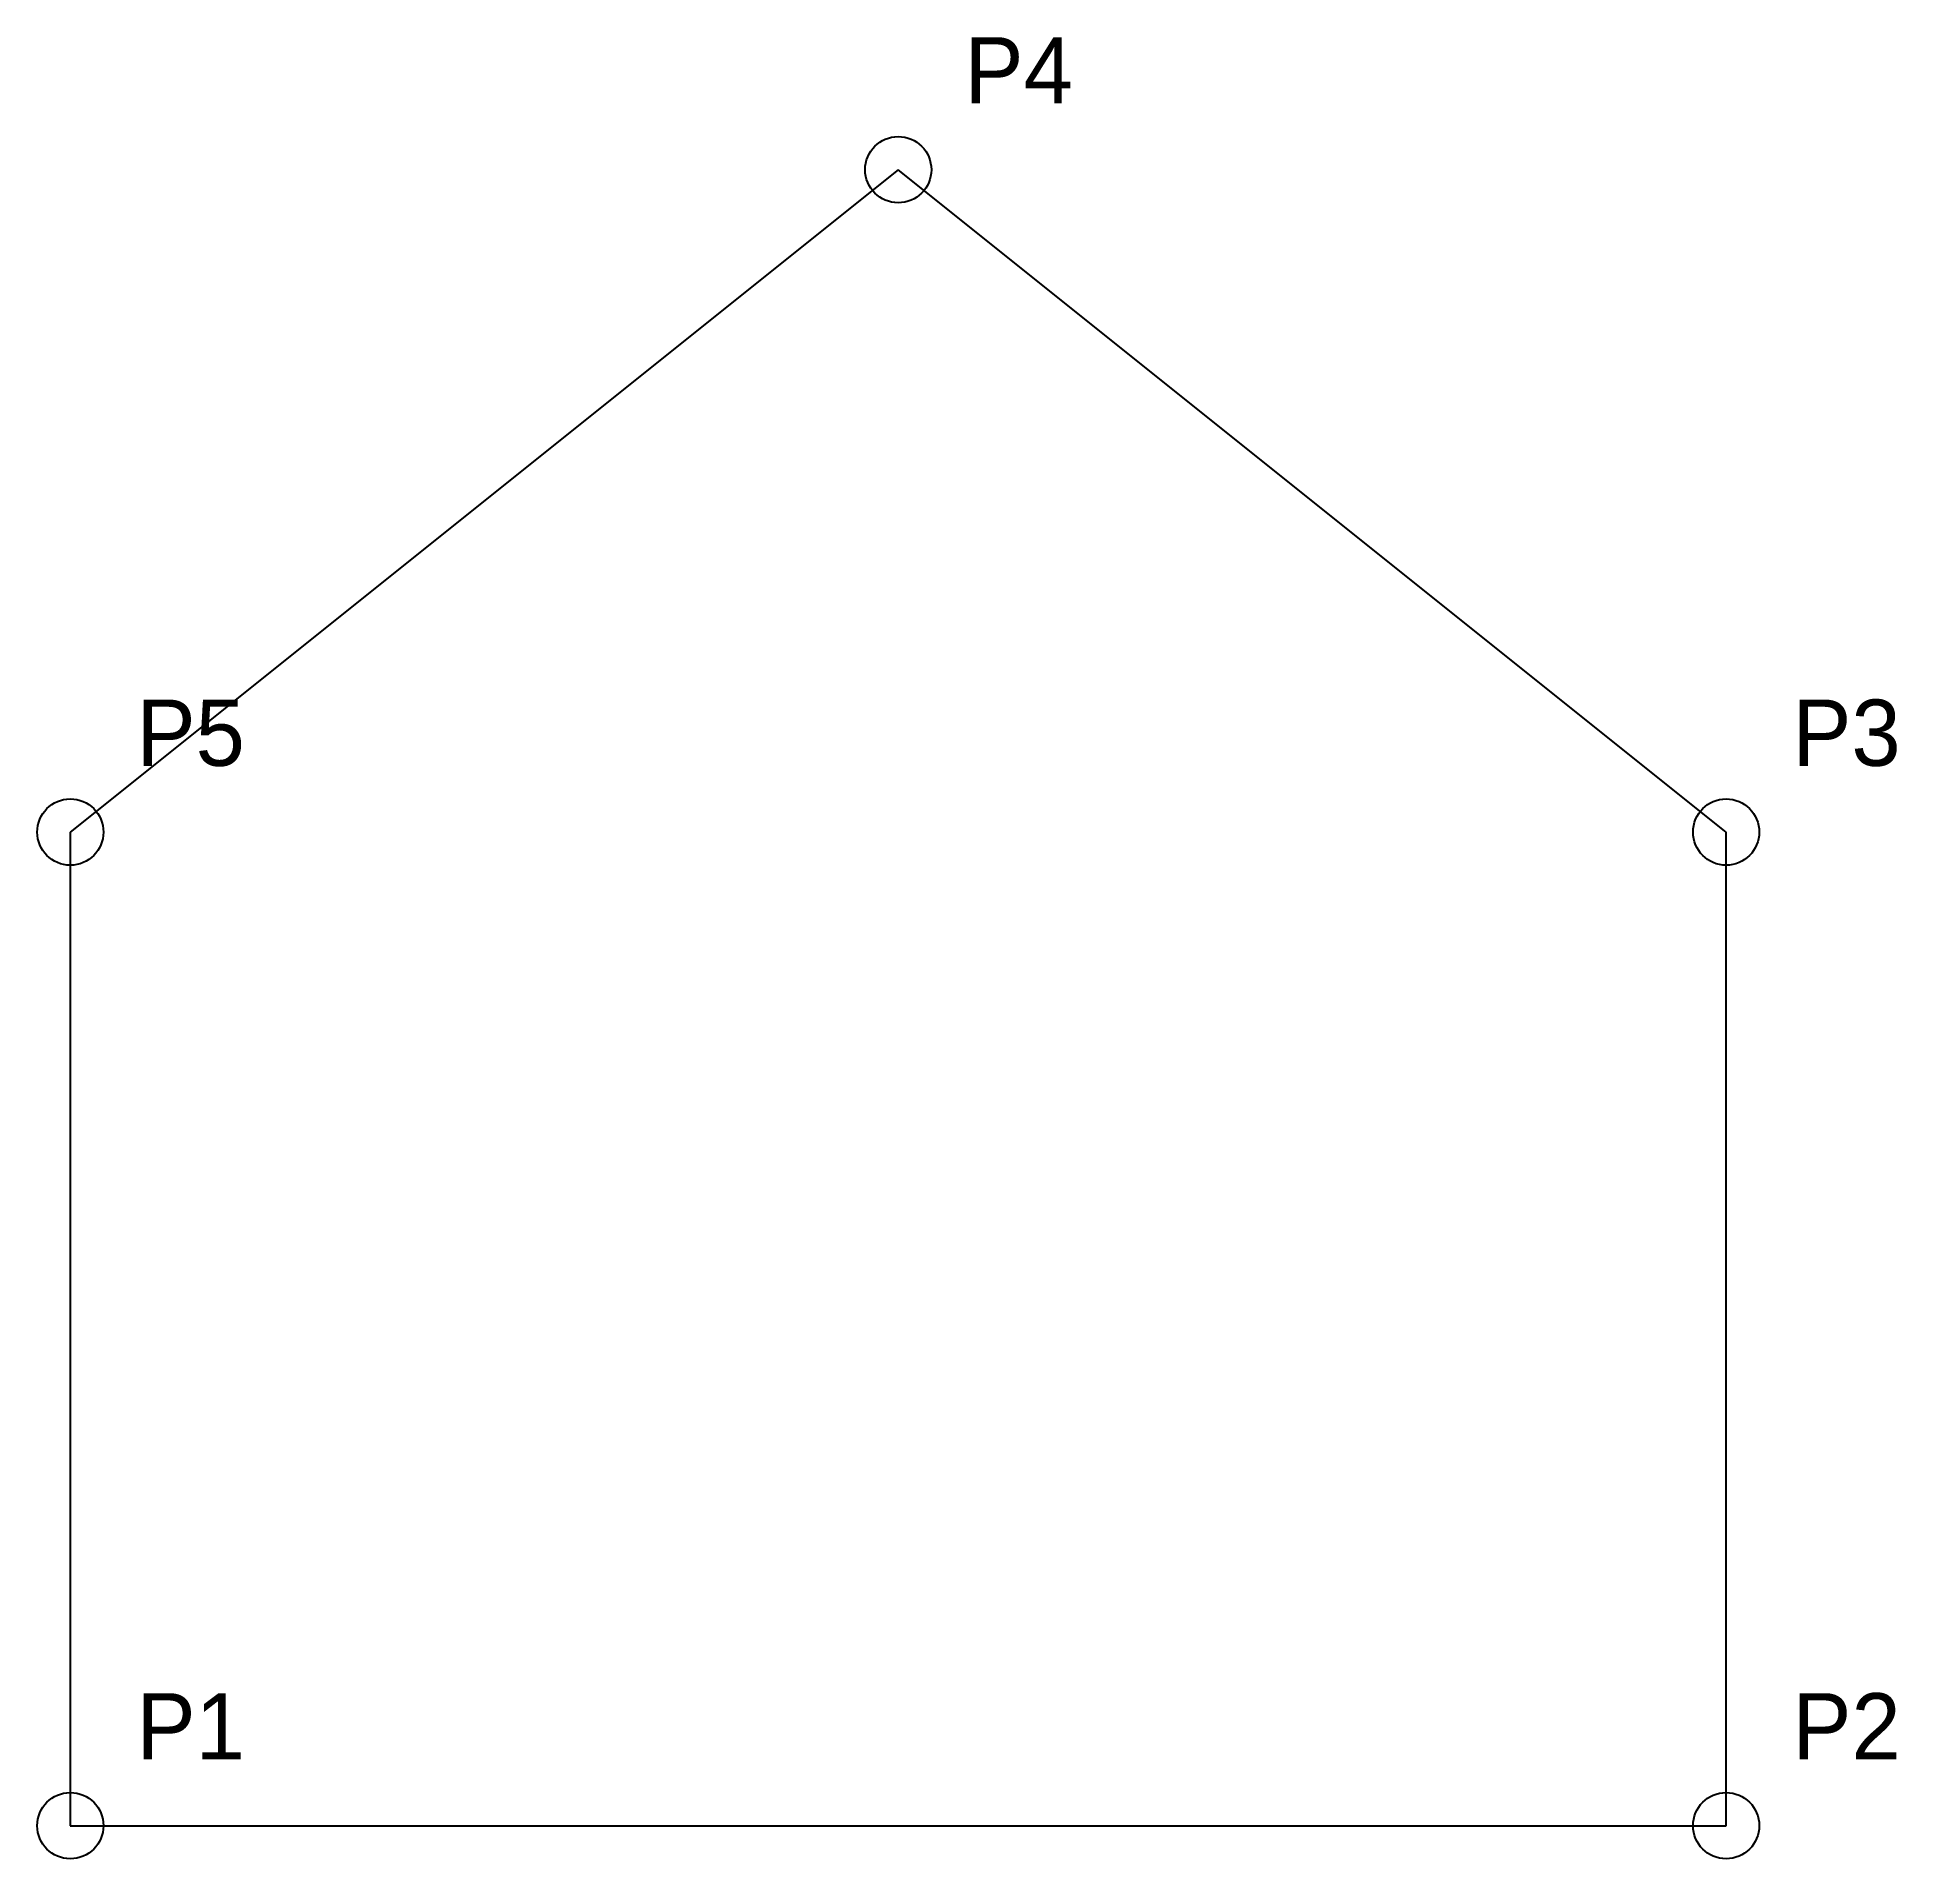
# Model space of a CAD drawing. Header units: millimetres. Extents: x -1 to 55.2, y -1 to 54.
import ezdxf

# ---------------------------------------------------------------- set-up
doc = ezdxf.new("R2010")
doc.units = ezdxf.units.MM

msp = doc.modelspace()

# ---------------------------------------------------------------- linework, layer by layer
for p, q in [((25, 50), (0, 30)), ((50, 30), (25, 50)), ((0, 30), (0, 0)), ((50, 0), (50, 30)), ((0, 0), (50, 0))]:
    msp.add_line(p, q)
for centre in [(25, 50), (0, 30), (50, 30), (0, 0), (50, 0)]:
    msp.add_circle(centre, 1)

# ---------------------------------------------------------------- texts
for s, p in [('P4', (27, 52)), ('P5', (2, 32)), ('P3', (52, 32)), ('P1', (2, 2)), ('P2', (52, 2))]:
    msp.add_text(s, height=2).set_placement(p)

doc.saveas('drawing.dxf')
